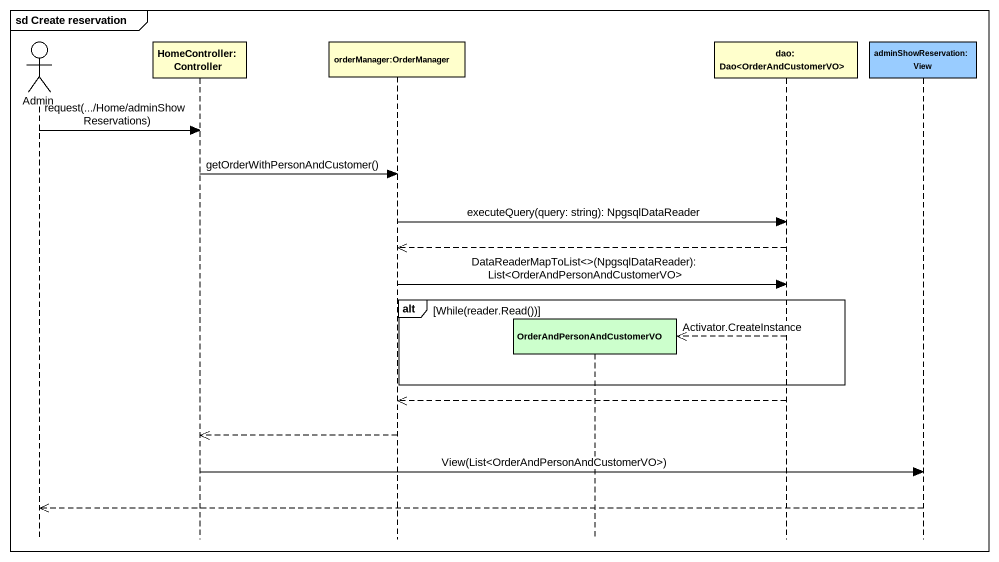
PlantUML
@startuml
mainframe sd Create reservation
hide footbox
actor Admin
participant "HomeController: Controller" as HomeController_Controller
participant "orderManager:OrderManager" as orderManager_OrderManager
participant OrderAndPersonAndCustomerVO #CCFFCC
participant "dao: Dao<OrderAndCustomerVO>" as dao_Dao_OrderAndCustomerVO
participant "adminShowReservation: View" as adminShowReservation_View #99CCFF

Admin -> HomeController_Controller : request(.../Home/adminShowReservations)
HomeController_Controller -> orderManager_OrderManager : getOrderWithPersonAndCustomer()
orderManager_OrderManager -> dao_Dao_OrderAndCustomerVO : executeQuery(query: string): NpgsqlDataReader
dao_Dao_OrderAndCustomerVO -->> orderManager_OrderManager
orderManager_OrderManager -> dao_Dao_OrderAndCustomerVO : DataReaderMapToList<>(NpgsqlDataReader): List<OrderAndPersonAndCustomerVO>
alt While(reader.Read())
  dao_Dao_OrderAndCustomerVO -->> OrderAndPersonAndCustomerVO ** : Activator.CreateInstance
end
dao_Dao_OrderAndCustomerVO -->> orderManager_OrderManager
orderManager_OrderManager -->> HomeController_Controller
HomeController_Controller -> adminShowReservation_View : View(List<OrderAndPersonAndCustomerVO>)
adminShowReservation_View -->> Admin
@enduml
